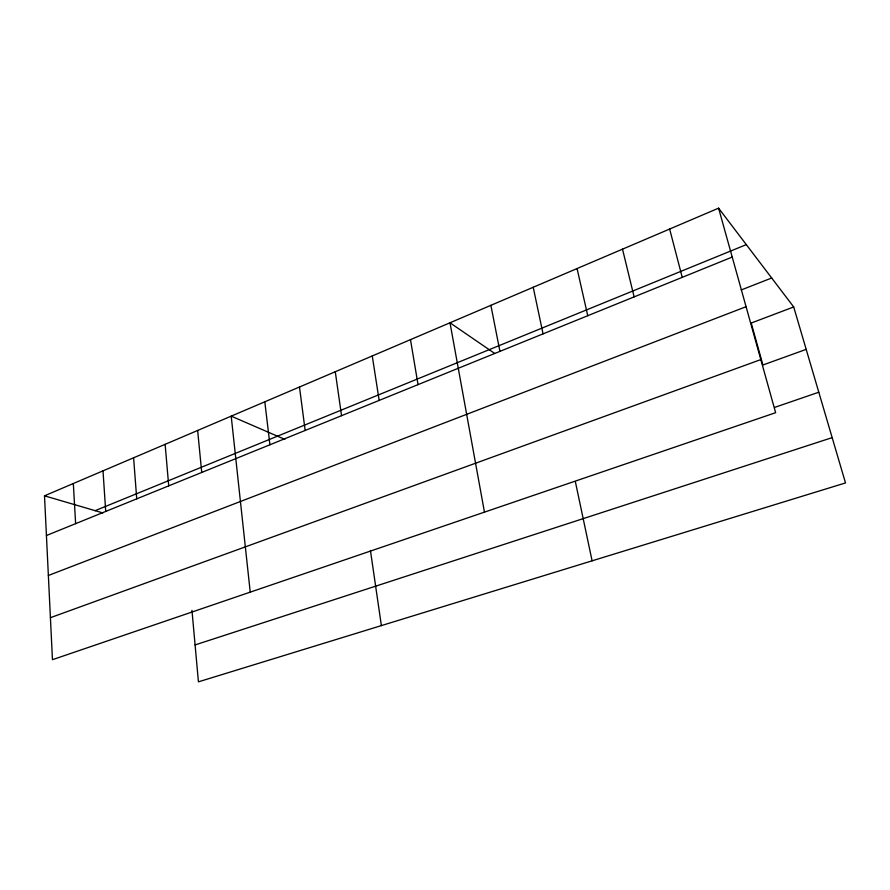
<?xml version="1.0" encoding="UTF-8"?>
<svg xmlns="http://www.w3.org/2000/svg" width="890" height="890" viewBox="0 0 890 890"><rect width="100%" height="100%" fill="white"/><g stroke="black" fill="none" stroke-linecap="round" stroke-linejoin="round"><path stroke-width="1.33" d="M718.586 208.16L775.635 412.693L52.454 659.69L44.5 495.819L718.586 208.16L793.702 306.961L845.5 482.936L198.426 681.84L191.962 610.351M95.141 510.671L746.31 244.628M46.425 535.513L732.225 257.054M741.214 289.951L771.686 278.003M48.36 575.485L746.065 306.705M793.702 306.961L751.216 323.037L762.919 365L806.184 349.37M50.407 617.693L760.817 359.593M774.745 407.364L818.8 392.223M195.088 644.927L832.161 437.624M44.5 495.819L102.84 512.929M284.845 439.382L231.2 416.142L250.235 592.139M494.684 353.43L449.995 322.781L484.46 512.139M669.647 229.042L682.241 277.346M622.51 249.156L634.125 296.882M577.065 268.546L587.756 315.705M575.329 481.534L592.106 560.834M533.21 287.259L543.056 333.861M490.88 305.326L499.924 351.372M410.479 339.635L418.044 384.625M372.254 355.944L379.162 400.411M370.429 550.443L381.376 625.603M335.285 371.731L341.549 415.675M299.485 387.005L305.159 430.46M264.808 401.802L269.926 444.766M197.647 430.471L201.73 472.457M165.128 444.344L168.722 485.851M133.6 457.794L136.737 498.845M103.006 470.855L105.721 511.439M73.325 483.515L75.628 523.654"/></g></svg>
